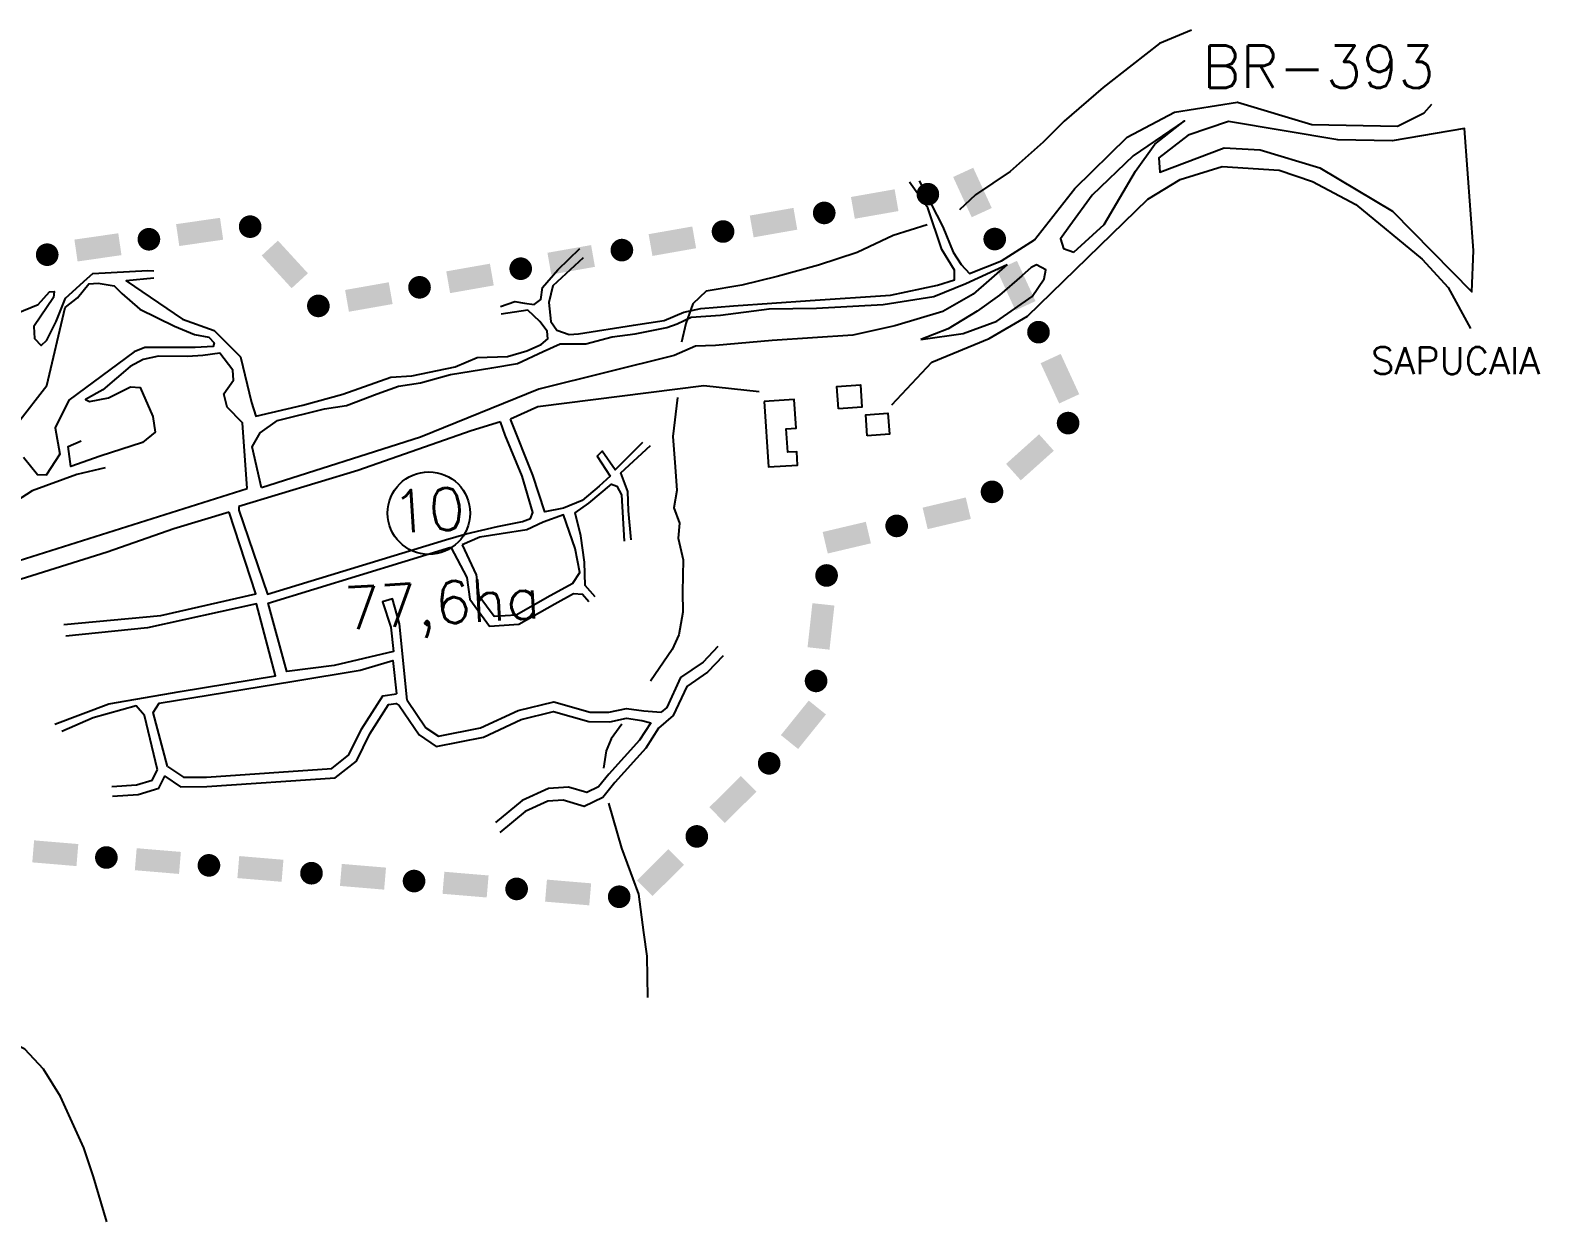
# Model space of a CAD drawing. Extents: x 682046 to 690153, y 7551609 to 7556947.
# Drawn here: x 688903 to 690153, y 7551817 to 7552805 of the extents above; entities that cross this region are included whole.
import ezdxf
from ezdxf.enums import TextEntityAlignment as Align

# ---------------------------------------------------------------- set-up
doc = ezdxf.new("R2010")
doc.units = 0
doc.header["$LTSCALE"] = 80
doc.header["$MEASUREMENT"] = 0
for name, color, linetype in [('LIMITE-BACIA', 3, 'CONTINUOUS'), ('LIMITE-PROJETO', 1, 'CONTINUOUS'), ('RIO', 4, 'CONTINUOUS'), ('RODOVIA', 1, 'CONTINUOUS'), ('RUA', 7, 'CONTINUOUS'), ('TEXTO2', 5, 'CONTINUOUS')]:
    doc.layers.add(name, color=color, linetype=linetype)
doc.styles.get("Standard").update_dxf_attribs({"font": 'ROMANSBR.SHX'})

# ---------------------------------------------------------------- blocks, each defined once
blk = doc.blocks.new('R')
at = {"layer": 'LIMITE-PROJETO', "const_width": 18.7}
blk.add_lwpolyline([(-75.231719, 0.286312, 1), (-93.931208, 0.424584, 1)], format="xyb", close=True, dxfattribs=at)
at = {"layer": 'LIMITE-PROJETO'}
blk.add_solid([(36.916794, 17.721334), (36.646701, -18.805257), (-36.376609, 18.263295), (-36.646701, -18.263295)], dxfattribs=at)
blk = doc.blocks.new('R1')
at = {"layer": 'LIMITE-BACIA', "xscale": 0.5, "yscale": 0.5, "zscale": 0.5}
blk.add_blockref('R', (0, 0.270981), dxfattribs=at)

msp = doc.modelspace()

# ---------------------------------------------------------------- linework, layer by layer
at = {"layer": 'LIMITE-PROJETO', "const_width": 9.372782}
for points in [[(689648.806982, 7552664.481673, 1), (689644.884874, 7552672.994376, 1)], [(689695.432003, 7552421.07652, 1), (689704.554238, 7552423.229165, 1)], [(689550.931195, 7552262.256951, 1), (689557.575144, 7552268.868078, 1)]]:
    msp.add_lwpolyline(points, format="xyb", close=True, dxfattribs=at)
at = {"layer": 'LIMITE-PROJETO'}
for points in [[(689699.786279, 7552657.277093), (689683.158016, 7552649.615856), (689684.413419, 7552690.642978), (689667.785156, 7552682.98174)], [(689646.69247, 7552391.267552), (689642.487607, 7552409.086442), (689682.447438, 7552399.704931), (689678.242575, 7552417.523821)], [(689539.371292, 7552209.16693), (689525.116217, 7552220.655469), (689562.423926, 7552237.770832), (689548.168851, 7552249.259371)]]:
    msp.add_solid(points, dxfattribs=at)
at = {"layer": 'RIO'}
for points in [[(689865.090815, 7552804.602896), (689838.832685, 7552793.506783), (689815.983416, 7552775.828659), (689792.14706, 7552757.131005), (689759.647893, 7552729.180004), (689742.246848, 7552711.766189), (689714.985806, 7552687.470948), (689686.208223, 7552668.303093), (689673.185124, 7552655.777536)], [(689646.153799, 7552643.258886), (689618.080758, 7552634.52669), (689588.309805, 7552620.393142), (689556.219901, 7552609.910553), (689521.915355, 7552600.631579), (689492.831276, 7552593.392315), (689463.073179, 7552588.431891), (689452.03845, 7552577.981357), (689446.444032, 7552561.705333), (689442.866868, 7552546.149867)], [(689439.348996, 7552500.417277), (689435.45565, 7552467.916568), (689437.49853, 7552442.99539), (689438.856165, 7552423.323563), (689436.307704, 7552408.930371), (689441.102807, 7552396.35157), (689439.904031, 7552383.772768), (689444.099765, 7552365.803066), (689443.500377, 7552339.447488), (689443.871013, 7552322.581284), (689440.520121, 7552303.74718), (689435.100636, 7552291.488009), (689416.982695, 7552265.451067)], [(689393.441841, 7552229.707883), (689384.528673, 7552217.530565), (689380.359344, 7552207.747619), (689378.06122, 7552193.313916)], [(688966.868064, 7551817.475006), (688955.70023, 7551854.814262), (688947.838288, 7551878.881691), (688928.381594, 7551921.203913), (688914.345925, 7551943.940961), (688898.931709, 7551960.446516), (688874.86111, 7551972.285285), (688856.835845, 7551981.699165), (688837.322924, 7551994.88597), (688816.789378, 7552026.605182), (688785.339895, 7552066.743276), (688764.730924, 7552099.555366), (688755.776104, 7552123.54737), (688748.507956, 7552153.985913), (688739.923828, 7552167.926958), (688715.021935, 7552179.643763), (688691.793858, 7552188.633983), (688668.995871, 7552197.007953)], [(689382.44183, 7552164.387003), (689393.086495, 7552127.140828), (689407.038682, 7552088.766461), (689411.41174, 7552057.223811), (689414.123839, 7552037.580868), (689414.491274, 7552003.242639)]]:
    msp.add_lwpolyline(points, dxfattribs=at)
at = {"layer": 'RODOVIA', "linetype": 'CONTINUOUS'}
for points in [[(689735.100041, 7552630.828999), (689768.696019, 7552673.340335), (689811.993322, 7552716.103388), (689851.197582, 7552736.766215), (689903.246601, 7552745.050304), (689964.984315, 7552726.496611), (690035.86842, 7552725.172874), (690057.976851, 7552736.17122), (690064.195627, 7552743.282188)], [(689616.945358, 7552494.254395), (689650.125766, 7552529.655118), (689697.666298, 7552549.118205), (689729.328824, 7552567.690257), (689829.182428, 7552664.485889), (689855.960047, 7552680.879304), (689890.733665, 7552691.556977), (689937.905502, 7552688.587382), (689965.514394, 7552679.253395), (690001.409986, 7552660.104777), (690056.400213, 7552614.878917), (690077.691955, 7552591.330913), (690096.404263, 7552557.615162)], [(689712.645683, 7552610.382057), (689684.337122, 7552585.874262), (689659.339156, 7552571.564386), (689619.543247, 7552559.589506), (689584.781901, 7552551.942131), (689517.862993, 7552547.463082), (689470.887446, 7552543.321266), (689454.279047, 7552542.874716), (689436.833003, 7552535.056113), (689324.525584, 7552507.118393), (689226.582638, 7552467.424076), (689094.765052, 7552425.462445)], [(689507.224914, 7552505.022314), (689461.350084, 7552509.979426), (689323.75114, 7552492.465723), (689301.194017, 7552482.483)], [(689292.94181, 7552480.10633), (689268.650442, 7552472.786911), (689174.544205, 7552439.822825), (689075.966251, 7552410.144403)], [(688635.24182, 7552206.362879), (688726.490751, 7552260.316153), (688818.650887, 7552328.382908), (688878.17674, 7552360.211876), (689082.905492, 7552424.805216)], [(689067.955084, 7552405.323321), (689022.327265, 7552391.555371), (688967.074677, 7552372.230693), (688880.891128, 7552345.018856), (688880.891128, 7552345.018856), (688853.441474, 7552331.007862), (688814.484066, 7552309.152616), (688759.820171, 7552266.265816), (688684.842683, 7552218.91798), (688636.751684, 7552194.76974), (688629.244362, 7552183.291376), (688629.244362, 7552183.291376)]]:
    msp.add_lwpolyline(points, dxfattribs=at)
at = {"layer": 'RODOVIA'}
for points in [[(689767.713806, 7552620.59526), (689793.01201, 7552643.557409), (689818.735462, 7552687.81692), (689834.821491, 7552710.162498), (689859.444962, 7552729.380557), (689816.951591, 7552700.643804), (689783.057309, 7552667.858944), (689764.39251, 7552642.566572), (689756.779289, 7552631.884931), (689759.176305, 7552623.722752)], [(689641.151828, 7552548.317476), (689675.973432, 7552553.422385), (689703.976775, 7552563.619335), (689733.144759, 7552584.066307), (689743.275161, 7552598.615359), (689744.624658, 7552606.103563), (689736.946777, 7552610.213329), (689732.463911, 7552608.063827), (689724.604216, 7552601.064617), (689706.244439, 7552585.039993), (689687.699805, 7552571.777209), (689663.689449, 7552557.223854)]]:
    msp.add_lwpolyline(points, close=True, dxfattribs=at)
at = {"layer": 'RODOVIA', "linetype": 'CONTINUOUS'}
msp.add_lwpolyline([(690098.704139, 7552622.163731), (690091.291506, 7552723.050319), (690031.533019, 7552713.007467), (689986.313829, 7552713.647744), (689895.772723, 7552728.861859), (689862.405874, 7552717.52842), (689838.131746, 7552698.889229), (689838.922136, 7552687.080474), (689892.182077, 7552707.266037), (689922.181912, 7552705.394973), (689971.495712, 7552690.572983), (690031.807248, 7552654.792099), (690097.317379, 7552587.966628)], close=True, dxfattribs=at)
at = {"layer": 'RUA', "linetype": 'CONTINUOUS'}
for points in [[(689361.230389, 7552615.996447), (689336.237959, 7552592.815819), (689332.860387, 7552578.968125), (689334.62557, 7552563.313879), (689339.412408, 7552556.106528), (689349.697919, 7552552.493402), (689357.554182, 7552553.019241), (689402.976658, 7552560.36104), (689428.544719, 7552564.223165), (689444.589278, 7552571.032473), (689458.730047, 7552574.129741), (689485.84598, 7552576.303128), (689549.41023, 7552580.557641), (689615.831303, 7552585.003368), (689654.730385, 7552593.342386), (689668.775641, 7552597.867107), (689668.964359, 7552605.765935), (689658.485391, 7552622.987737), (689646.859933, 7552657.339063), (689631.570381, 7552678.68314)], [(689639.522503, 7552679.889671), (689659.290855, 7552641.781809), (689667.866062, 7552620.847969), (689674.296284, 7552610.524449), (689681.249626, 7552603.103634), (689707.816152, 7552613.48494), (689735.100041, 7552630.828999)], [(688891.547917, 7552570.024503), (688910.003399, 7552577.236286), (688919.262681, 7552587.816856), (688923.231886, 7552588.082525), (688922.57145, 7552583.057897), (688906.236608, 7552559.054652), (688906.900339, 7552549.138231), (688912.260082, 7552543.520482), (688916.956095, 7552547.819132), (688924.891211, 7552563.291495), (688932.560833, 7552582.730445), (688950.41896, 7552598.86698), (688955.114974, 7552603.165629), (689000.850149, 7552605.44541), (689005.687041, 7552605.298211)], [(689094.765052, 7552425.462445), (689087.189464, 7552459.414232), (689093.810098, 7552470.946104), (689108.167444, 7552481.2797), (689146.944849, 7552491.04485), (689165.407989, 7552493.610817), (689190.716146, 7552503.285834), (689208.250826, 7552509.780186), (689226.713968, 7552512.346131), (689251.536872, 7552519.328302), (689285.768584, 7552524.944975), (689306.837657, 7552528.350433), (689328.126138, 7552538.421495), (689342.347984, 7552544.694111), (689363.638644, 7552544.788964), (689385.215158, 7552550.55622), (689404.340883, 7552553.166535), (689430.621819, 7552558.25102), (689439.057881, 7552561.476034), (689450.673796, 7552566.909137), (689475.188654, 7552568.549977), (689515.42777, 7552573.903626), (689554.674126, 7552574.202672), (689609.711213, 7552577.221371), (689651.849357, 7552584.03231), (689678.416148, 7552594.789197), (689712.645683, 7552610.382057)], [(688893.11718, 7552479.426685), (688917.097958, 7552510.337724), (688932.348848, 7552574.953728), (688942.517033, 7552582.89876), (688951.70994, 7552594.470999), (688959.648349, 7552595.002336), (688972.747384, 7552592.89082), (688979.165801, 7552586.347842), (688993.987238, 7552573.39472), (689022.833639, 7552559.388123), (689039.241441, 7552552.51767), (689051.348173, 7552550.339759), (689055.649242, 7552545.647218), (689054.85606, 7552542.605883), (689039.971543, 7552541.609626), (688998.095777, 7552541.795021), (688989.364186, 7552538.22235), (688935.361598, 7552498.174784), (688923.892181, 7552475.097308), (688927.807082, 7552453.272389), (688916.478013, 7552436.107302), (688909.205931, 7552436.280608), (688897.680759, 7552450.690208)], [(689005.625011, 7552599.238604), (688982.818198, 7552596.995165), (689029.419407, 7552565.344397), (689055.551082, 7552555.764361), (689077.575891, 7552534.01577), (689086.593266, 7552496.169116), (689090.214437, 7552484.940633), (689129.065777, 7552493.993401), (689162.179586, 7552503.020592), (689202.124935, 7552517.165067), (689219.265843, 7552518.312351), (689255.355904, 7552525.746431), (689273.495307, 7552533.412897), (689298.540249, 7552534.372294), (689314.728092, 7552539.040424), (689326.58296, 7552544.135459), (689332.009976, 7552548.800263), (689331.58003, 7552555.223837), (689325.293124, 7552563.406158), (689315.490611, 7552572.787663), (689293.46864, 7552569.459953)], [(689082.905492, 7552424.805216), (689079.255041, 7552479.344521), (689066.503632, 7552492.351958), (689063.78465, 7552503.390715), (689071.608588, 7552514.695107), (689071.051491, 7552523.018374), (689060.386179, 7552536.907988), (689046.38996, 7552535.066647), (689033.490046, 7552534.203224), (689009.542074, 7552534.592483), (688996.774904, 7552531.745789), (688986.191457, 7552526.056989), (688963.570944, 7552506.613451), (688949.151039, 7552498.67569), (688952.260687, 7552496.891671), (688968.00476, 7552499.937616), (688986.327497, 7552509.13267), (688994.332278, 7552508.672383), (689004.922313, 7552484.479109), (689006.777464, 7552471.654188), (688996.393135, 7552462.990471), (688961.267652, 7552451.674679), (688936.924735, 7552443.072768), (688934.804093, 7552459.864253), (688945.453913, 7552464.561406)], [(688965.333331, 7552442.116651), (688941.783596, 7552436.556075), (688904.806256, 7552423.124177), (688869.451762, 7552400.338088), (688832.626757, 7552365.789124), (688773.690623, 7552307.815124), (688683.725272, 7552241.482667), (688635.24182, 7552206.362879)], [(689075.966251, 7552410.144403), (689076.200706, 7552406.641551)], [(689017.100241, 7552194.624384), (689030.199229, 7552185.779922), (689049.202432, 7552185.934174), (689153.018011, 7552192.882809), (689167.277482, 7552204.22795), (689177.799059, 7552225.558068), (689195.384658, 7552253.325179), (689206.669799, 7552254.893546)], [(688971.470223, 7552170.148199), (688992.80829, 7552171.576408), (689009.743139, 7552176.63305), (689014.856642, 7552186.603649), (689027.810136, 7552177.857426), (689049.498648, 7552178.033475), (689156.007588, 7552185.162382), (689173.582299, 7552199.145201), (689184.700533, 7552221.684905), (689200.101056, 7552246.001849), (689206.288409, 7552246.861744), (689208.919383, 7552245.237434), (689225.351982, 7552220.968661), (689239.652851, 7552211.317655), (689278.831475, 7552219.034268), (689310.035699, 7552233.614168), (689336.735875, 7552240.076213), (689365.877431, 7552231.823096), (689383.368882, 7552231.745652), (689397.346103, 7552234.704883), (689409.952601, 7552232.875305), (689417.272204, 7552230.932501)], [(689215.482722, 7552249.639562), (689231.039207, 7552226.664692), (689241.349781, 7552219.706555), (689276.358976, 7552226.601958), (689307.407412, 7552241.109067), (689336.893249, 7552248.245305), (689366.992074, 7552239.721082), (689382.558772, 7552239.65216), (689397.08721, 7552242.728094), (689411.539099, 7552240.630695), (689425.881028, 7552239.549485)], [(688970.942447, 7552178.033399), (688991.396322, 7552179.402428), (689004.250289, 7552183.240543), (689008.714747, 7552191.945597)]]:
    msp.add_lwpolyline(points, dxfattribs=at)
at = {"layer": 'RUA'}
for points in [[(689292.912668, 7552575.577402), (689304.815307, 7552579.958712), (689312.814853, 7552578.343373), (689320.766661, 7552577.441739), (689326.241448, 7552581.392817), (689327.715261, 7552591.528451), (689340.377477, 7552605.99759), (689358.562284, 7552623.704061)], [(689247.154175, 7552382.350109), (689264.498908, 7552387.458802), (689290.279692, 7552393.369815), (689310.941518, 7552397.543042), (689317.751333, 7552400.09156), (689319.510709, 7552405.092342), (689310.863708, 7552435.206828), (689296.725894, 7552469.139219), (689292.94181, 7552480.10633)], [(689410.465657, 7552463.137943), (689387.839439, 7552440.449297), (689376.945563, 7552455.970136), (689372.79307, 7552451.752811), (689383.75257, 7552435.251528), (689374.466489, 7552426.751211), (689360.471744, 7552414.981179), (689345.134969, 7552408.538009), (689329.568479, 7552405.526411), (689319.652462, 7552435.885373), (689301.194017, 7552482.483)], [(689400.962128, 7552382.292359), (689398.987812, 7552406.57528), (689398.406827, 7552422.444515), (689392.451301, 7552437.80345), (689417.039709, 7552460.623431)], [(689371.298759, 7552335.313422), (689363.003832, 7552344.524244), (689362.412532, 7552363.899033), (689359.464342, 7552385.860779), (689354.750776, 7552404.74979), (689366.031889, 7552412.891221), (689384.702488, 7552428.421168), (689389.248726, 7552426.755765), (689393.174771, 7552419.632208), (689395.243571, 7552381.361631)], [(688931.055267, 7552312.200424), (689011.549937, 7552319.718222), (689090.273943, 7552337.768043), (689067.955084, 7552405.323321)], [(689076.040927, 7552407.108848), (689099.893965, 7552337.346879), (689247.154175, 7552382.350109)], [(689352.631015, 7552346.550526), (689358.555379, 7552355.26967), (689354.757313, 7552375.204815), (689345.005324, 7552403.112667), (689328.164065, 7552397.061193), (689314.789511, 7552390.749359), (689293.336388, 7552387.343754), (689275.774896, 7552384.691043), (689261.034595, 7552378.299466)], [(689215.482722, 7552249.639562), (689209.184872, 7552312.71042), (689203.521443, 7552333.632407), (689195.175334, 7552330.943669), (689201.899736, 7552310.092718), (689204.309146, 7552290.017987), (689155.009524, 7552278.197815), (689115.894149, 7552273.449636), (689100.390745, 7552329.924782), (689251.824011, 7552376.272359)], [(689251.824011, 7552376.272359), (689265.065971, 7552351.185199), (689267.333444, 7552333.231081), (689283.748869, 7552310.898639), (689308.152067, 7552312.532005), (689337.92774, 7552329.435706), (689353.346079, 7552337.923063), (689360.688955, 7552337.393561), (689365.971773, 7552331.468991)], [(689261.034595, 7552378.299466), (689272.749569, 7552353.418269), (689274.916818, 7552336.257738), (689287.548096, 7552319.073457), (689305.82164, 7552320.29655), (689334.071264, 7552336.33391), (689352.631015, 7552346.550526)], [(688923.787753, 7552229.704941), (688968.488508, 7552246.542558), (689027.479152, 7552256.881262), (689106.558002, 7552269.629576), (689090.841691, 7552329.28564), (689000.517588, 7552309.394339), (688932.754992, 7552302.728709)], [(689472.919253, 7552293.925583), (689460.755294, 7552281.098652), (689441.953058, 7552268.283133), (689430.520225, 7552243.537119), (689425.881028, 7552239.549485)], [(689017.100241, 7552194.624384), (689005.20152, 7552239.414391), (689010.009769, 7552247.191589), (689121.766959, 7552265.322291), (689176.584517, 7552274.316624), (689203.744921, 7552282.524852), (689206.669799, 7552254.893546)], [(689477.382078, 7552286.461875), (689464.440594, 7552272.815041), (689447.11315, 7552261.004734), (689435.942358, 7552236.825901), (689423.848973, 7552226.431), (689413.242408, 7552209.74528), (689387.430408, 7552181.391306), (689377.601004, 7552169.017827), (689362.111696, 7552161.590775), (689344.709727, 7552166.816333), (689331.977656, 7552165.964144), (689313.376268, 7552157.263736), (689292.159642, 7552139.867881)], [(689008.714747, 7552191.945597), (688997.916385, 7552236.796666), (688990.9826, 7552244.852997), (688955.405086, 7552235.016336), (688929.518595, 7552223.698206)], [(689417.272204, 7552230.932501), (689408.020959, 7552216.378903), (689382.58307, 7552188.435883), (689374.041685, 7552177.683792), (689364.417684, 7552173.069128), (689349.094333, 7552177.670507), (689332.485833, 7552176.558859), (689310.899174, 7552166.462153), (689288.661692, 7552148.229282)]]:
    msp.add_lwpolyline(points, dxfattribs=at)
for points in [[(689572.808725, 7552491.033255), (689571.576351, 7552509.445456), (689590.922028, 7552510.74031), (689592.154403, 7552492.328109)], [(689511.330203, 7552497.090415), (689514.965706, 7552442.774426), (689538.917486, 7552444.377578), (689538.17806, 7552455.424916), (689530.808272, 7552454.931638), (689529.514281, 7552474.26443), (689537.805307, 7552474.819369), (689536.203221, 7552498.755228)], [(689596.520144, 7552468.577229), (689595.349389, 7552486.068816), (689613.773858, 7552487.302012), (689614.944613, 7552469.810424)]]:
    msp.add_lwpolyline(points, close=True, dxfattribs=at)
at = {"layer": 'TEXTO2'}
msp.add_circle((689233.493347, 7552404.545834), 34.177994, dxfattribs=at)

# ---------------------------------------------------------------- block references
at = {"layer": 'LIMITE-PROJETO', "xscale": 1.002437, "yscale": 1.002437, "zscale": 1.002437}
for p, rotation in [((689602.768198, 7552660.441394), 10.415419), ((689114.021814, 7552610.515126), 312.941943), ((689518.965057, 7552645.037326), 10.415419), ((689043.581536, 7552637.32833), 8.634261000000002), ((689435.161917, 7552629.633258), 10.415419), ((689719.860782, 7552593.010486), 295.160882), ((688959.340095, 7552624.53648), 8.634261000000002), ((689351.358776, 7552614.22919), 10.415419), ((689267.555635, 7552598.825122), 10.415419), ((689183.752494, 7552583.421054), 10.415419), ((689756.087559, 7552515.888035), 295.160882), ((689731.359849, 7552450.906246), 222.310078), ((689579.718676, 7552384.361511), 193.701294), ((689558.171339, 7552310.775021), 264.11407), ((689485.262004, 7552167.465036), 225.281789), ((689425.308526, 7552106.91892), 225.281789), ((688924.133085, 7552122.947079), 175.62231), ((689009.091609, 7552116.443153), 175.62231), ((689094.050132, 7552109.939227), 175.62231), ((689179.008655, 7552103.435301), 175.62231), ((689263.967178, 7552096.931375), 175.62231), ((689348.925702, 7552090.427449), 175.62231)]:
    msp.add_blockref('R1', p, dxfattribs=dict(at, rotation=rotation))

# ---------------------------------------------------------------- texts
at = {"layer": 'RODOVIA'}
msp.add_text('BR-393', height=35.085281, rotation=359.996554, dxfattribs=at).set_placement((689874.191475, 7552756.710762))
at = {"layer": 'TEXTO2'}
msp.add_text('SAPUCAIA', height=22.35, dxfattribs=at).set_placement((690014.037437, 7552519.648284))
msp.add_text('10', height=35.085281, rotation=3.414267, dxfattribs=at).set_placement((689234.203332, 7552389.512896), align=Align.CENTER)
msp.add_text('77,6ha', height=35.085281, rotation=3.414267, dxfattribs=at).set_placement((689164.483585, 7552307.898512))

doc.saveas('drawing.dxf')
